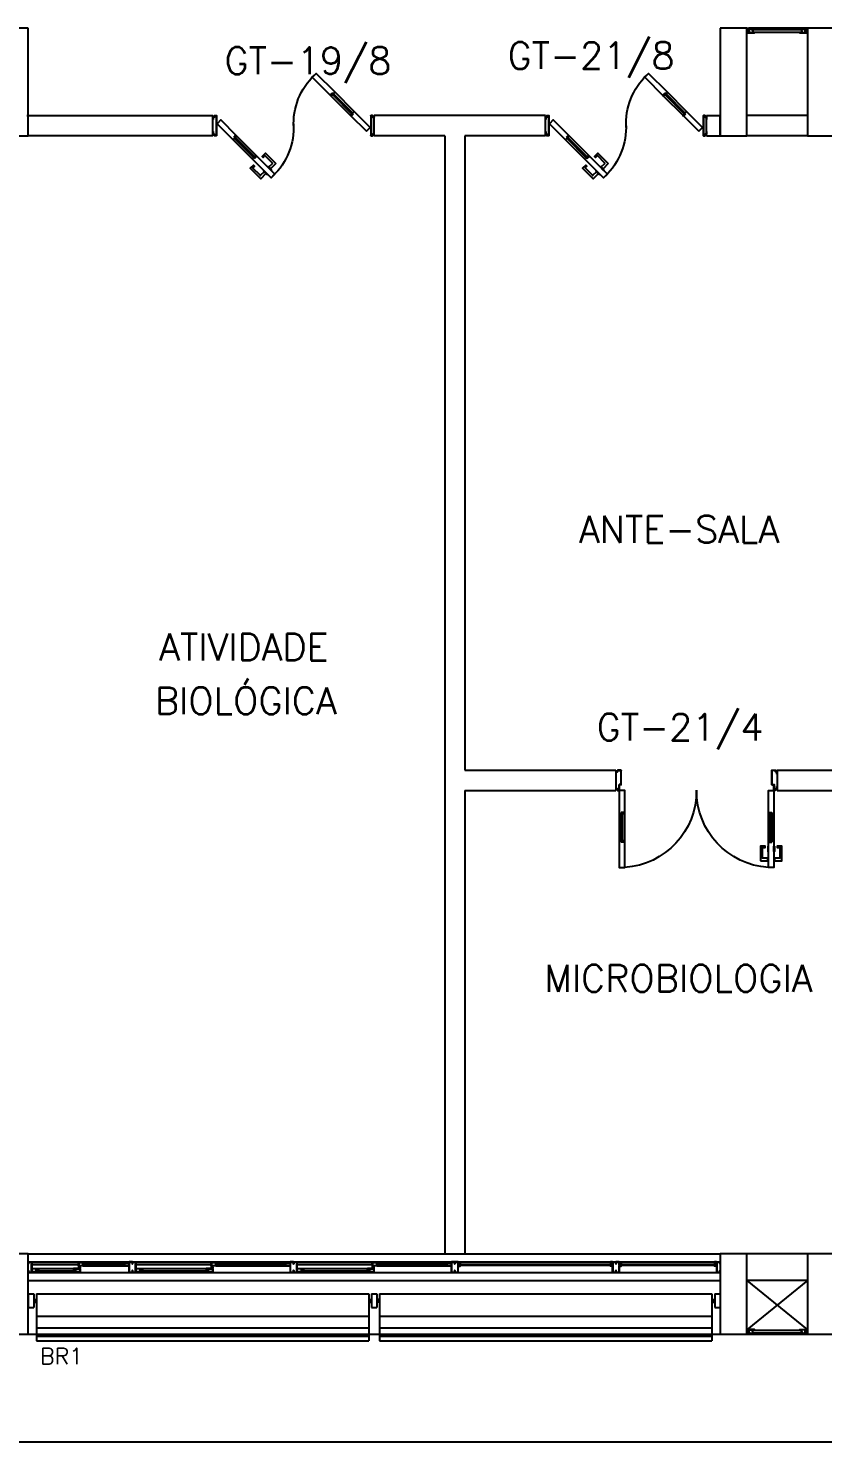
# Model space of a CAD drawing. Header units: millimetres. Extents: x 2686 to 2939, y 1294 to 1441.
# Drawn here: x 2822.32 to 2828.24, y 1393.52 to 1404.05 of the extents above; entities that cross this region are included whole.
import ezdxf

# ---------------------------------------------------------------- set-up
doc = ezdxf.new("R2010")
doc.units = ezdxf.units.MM
for name, color, linetype in [('AR-ALV', 2, 'Continuous'), ('AR-BRISES', 1, 'Continuous'), ('AR-CALÇADA', 1, 'Continuous'), ('AR-ESQ', 1, 'Continuous'), ('AR-ESTC', 3, 'Continuous'), ('AR-PEITORIL', 1, 'Continuous'), ('AR-PORTA', 1, 'Continuous'), ('BR-LINHAS', 1, 'Continuous'), ('BR-MONTANTE', 242, 'Continuous'), ('BR-PAINEL', 1, 'Continuous'), ('BR-SUPORTE', 1, 'Continuous'), ('BR-TEXTO', 2, 'Continuous'), ('DT-ESQ-BAGUETE-C', 1, 'Continuous'), ('DT-ESQ-BAGUETE-V', 1, 'Continuous'), ('DT-ESQ-CHAPA DOBRADA-V', 1, 'Continuous'), ('DT-ESQ-MARCO-V', 1, 'Continuous'), ('DT-ESQ-PERFIL CADEIRA-C', 2, 'Continuous'), ('DT-ESQ-PERFIL CADEIRA-V', 2, 'Continuous'), ('DT-ESQ-PERFIL U SIMPLES-C', 2, 'Continuous'), ('DT-ESQ-PERFIL U-C', 2, 'Continuous'), ('DT-ESQ-PERFIL U-V', 1, 'Continuous'), ('DT-ESQ-VENEZIANA-C', 1, 'Continuous'), ('DT-ESQ-VENEZIANA-V', 1, 'Continuous'), ('DT-ESQ-VIDRO-C', 2, 'Continuous'), ('DT-TXTMOD', 1, 'Continuous'), ('ENDEREÇO', 2, 'Continuous'), ('ibio', 2, 'Continuous'), ('maçaneta', 1, 'Continuous'), ('mov', 1, 'Continuous'), ('PM-PERFIL U-C', 2, 'Continuous'), ('PM-VIDRO', 2, 'Continuous'), ('pm1', 2, 'Continuous'), ('pm2', 2, 'Continuous'), ('TEXTO', 2, 'Continuous')]:
    doc.layers.add(name, color=color, linetype=linetype)
doc.styles.add('S10', font='simplex.shx', dxfattribs={"height": 0.1})
doc.styles.add('S12', font='simplex.shx', dxfattribs={"width": 1.1, "height": 0.12})
doc.styles.add('UNB-100', font='simplex.shx', dxfattribs={"height": 0.2})
doc.styles.add('UNB1-100', font='simplex.shx', dxfattribs={"height": 0.2})

# ---------------------------------------------------------------- blocks, each defined once
blk = doc.blocks.new('EF38-P')
at = {"layer": 'DT-ESQ-BAGUETE-C', "ltscale": 0.1}
for points in [[(0.422, -0.08), (0.409, -0.08), (0.409, -0.078), (0.422, -0.078, 0.414214), (0.422, -0.078), (0.422, -0.067, 0.414214), (0.422, -0.067), (0.409, -0.067), (0.409, -0.065), (0.422, -0.065, -0.414214), (0.424, -0.067), (0.424, -0.078, -0.414214)], [(0.702, -0.08), (0.715, -0.08), (0.715, -0.078), (0.702, -0.078, -0.414214), (0.702, -0.078), (0.702, -0.067, -0.414214), (0.702, -0.067), (0.715, -0.067), (0.715, -0.065), (0.702, -0.065, 0.414214), (0.7, -0.067), (0.7, -0.078, 0.414214)], [(1.41, -0.08), (1.396, -0.08), (1.396, -0.078), (1.409, -0.078, 0.414214), (1.41, -0.078), (1.41, -0.067, 0.414214), (1.409, -0.067), (1.396, -0.067), (1.396, -0.065), (1.41, -0.065, -0.414214), (1.411, -0.067), (1.411, -0.078, -0.414214)], [(1.901, -0.08), (1.915, -0.08), (1.915, -0.078), (1.902, -0.078, -0.414214), (1.901, -0.078), (1.901, -0.067, -0.414214), (1.902, -0.067), (1.915, -0.067), (1.915, -0.065), (1.901, -0.065, 0.414214), (1.9, -0.067), (1.9, -0.078, 0.414214)], [(2.61, -0.08), (2.596, -0.08), (2.596, -0.078), (2.609, -0.078, 0.414214), (2.61, -0.078), (2.61, -0.067, 0.414214), (2.609, -0.067), (2.596, -0.067), (2.596, -0.065), (2.61, -0.065, -0.414214), (2.611, -0.067), (2.611, -0.078, -0.414214)], [(3.101, -0.08), (3.115, -0.08), (3.115, -0.078), (3.102, -0.078, -0.414214), (3.101, -0.078), (3.101, -0.067, -0.414214), (3.102, -0.067), (3.115, -0.067), (3.115, -0.065), (3.101, -0.065, 0.414214), (3.1, -0.067), (3.1, -0.078, 0.414214)], [(3.214, -0.075), (3.2, -0.075), (3.2, -0.073), (3.214, -0.073), (3.214, -0.062), (3.2, -0.062), (3.2, -0.06), (3.214, -0.06, -0.414214), (3.215, -0.062), (3.215, -0.073, -0.414214)], [(4.336, -0.075), (4.349, -0.075), (4.349, -0.073), (4.336, -0.073), (4.336, -0.062), (4.349, -0.062), (4.349, -0.06), (4.336, -0.06, 0.414214), (4.334, -0.062), (4.334, -0.073, 0.414214)], [(4.414, -0.075), (4.4, -0.075), (4.4, -0.073), (4.414, -0.073), (4.414, -0.062), (4.4, -0.062), (4.4, -0.06), (4.414, -0.06, -0.414214), (4.415, -0.062), (4.415, -0.073, -0.414214)], [(5.111, -0.075), (5.124, -0.075), (5.124, -0.073), (5.111, -0.073), (5.111, -0.062), (5.124, -0.062), (5.124, -0.06), (5.111, -0.06, 0.414214), (5.109, -0.062), (5.109, -0.073, 0.414214)], [(0.073, -0.125), (0.06, -0.125), (0.06, -0.124), (0.073, -0.124, 0.414214), (0.073, -0.123), (0.073, -0.112, 0.414214), (0.073, -0.112), (0.06, -0.112), (0.06, -0.11), (0.073, -0.11, -0.414214), (0.075, -0.112), (0.075, -0.124, -0.414214)], [(0.339, -0.125), (0.352, -0.125), (0.352, -0.124), (0.339, -0.124, -0.414214), (0.339, -0.123), (0.339, -0.112, -0.414214), (0.339, -0.112), (0.352, -0.112), (0.352, -0.11), (0.339, -0.11, 0.414214), (0.337, -0.112), (0.337, -0.124, 0.414214)], [(0.848, -0.125), (0.835, -0.125), (0.835, -0.124), (0.848, -0.124, 0.414214), (0.848, -0.123), (0.848, -0.112, 0.414214), (0.848, -0.112), (0.835, -0.112), (0.835, -0.11), (0.848, -0.11, -0.414214), (0.85, -0.112), (0.85, -0.124, -0.414214)], [(1.326, -0.125), (1.34, -0.125), (1.34, -0.124), (1.327, -0.124, -0.414214), (1.326, -0.123), (1.326, -0.112, -0.414214), (1.327, -0.112), (1.34, -0.112), (1.34, -0.11), (1.326, -0.11, 0.414214), (1.325, -0.112), (1.325, -0.124, 0.414214)], [(2.048, -0.125), (2.035, -0.125), (2.035, -0.124), (2.048, -0.124, 0.414214), (2.048, -0.123), (2.048, -0.112, 0.414214), (2.048, -0.112), (2.035, -0.112), (2.035, -0.11), (2.048, -0.11, -0.414214), (2.05, -0.112), (2.05, -0.124, -0.414214)], [(2.526, -0.125), (2.54, -0.125), (2.54, -0.124), (2.527, -0.124, -0.414214), (2.526, -0.123), (2.526, -0.112, -0.414214), (2.527, -0.112), (2.54, -0.112), (2.54, -0.11), (2.526, -0.11, 0.414214), (2.525, -0.112), (2.525, -0.124, 0.414214)]]:
    blk.add_lwpolyline(points, format="xyb", close=True, dxfattribs=at)
at = {"layer": 'DT-ESQ-BAGUETE-V', "ltscale": 0.1}
for p, q in [((0.422, -0.065), (0.702, -0.065)), ((1.41, -0.065), (1.901, -0.065)), ((2.61, -0.065), (3.101, -0.065)), ((0.073, -0.11), (0.339, -0.11)), ((0.848, -0.11), (1.326, -0.11)), ((2.048, -0.11), (2.526, -0.11))]:
    blk.add_line(p, q, dxfattribs=at)
at = {"layer": 'DT-ESQ-CHAPA DOBRADA-V', "ltscale": 0.1}
for p, q in [((0.025, -0.077), (0.374, -0.077)), ((0.025, -0.08), (0.374, -0.08)), ((0.8, -0.077), (1.361, -0.077)), ((0.8, -0.08), (1.361, -0.08)), ((2, -0.077), (2.561, -0.077)), ((2, -0.08), (2.561, -0.08))]:
    blk.add_line(p, q, dxfattribs=at)
at = {"layer": 'DT-ESQ-MARCO-V', "ltscale": 0.1}
for p, q in [((3.198, -0.06), (4.351, -0.06)), ((4.398, -0.06), (5.126, -0.06)), ((3.198, -0.14), (4.351, -0.14)), ((4.398, -0.14), (5.126, -0.14))]:
    blk.add_line(p, q, dxfattribs=at)
at = {"layer": 'DT-ESQ-PERFIL CADEIRA-C', "ltscale": 0.1}
for p, q in [((0.376, -0.088), (0.422, -0.088)), ((0.75, -0.088), (0.702, -0.088)), ((1.363, -0.088), (1.41, -0.088)), ((1.95, -0.088), (1.901, -0.088)), ((2.563, -0.088), (2.61, -0.088)), ((3.15, -0.088), (3.101, -0.088)), ((0.025, -0.134), (0.073, -0.134)), ((0.385, -0.134), (0.339, -0.134)), ((0.8, -0.134), (0.848, -0.134)), ((1.373, -0.134), (1.326, -0.134)), ((2, -0.134), (2.048, -0.134)), ((2.573, -0.134), (2.526, -0.134))]:
    blk.add_line(p, q, dxfattribs=at)
for points in [[(0.422, -0.087, -1), (0.422, -0.09), (0.376, -0.09, -0.414214), (0.374, -0.088), (0.374, -0.067, -0.414214), (0.376, -0.065), (0.407, -0.065, -0.414214), (0.409, -0.067), (0.409, -0.087)], [(0.409, -0.088, -0.198913), (0.408, -0.088, -0.198913), (0.407, -0.087), (0.407, -0.067, 0.414214), (0.407, -0.067), (0.376, -0.067, 0.414214), (0.375, -0.067), (0.375, -0.088, 0.414214), (0.376, -0.088)], [(0.702, -0.09), (0.75, -0.09), (0.75, -0.088), (0.715, -0.088, 0.198912), (0.716, -0.088, 0.198913), (0.716, -0.087), (0.716, -0.067, -0.414214), (0.717, -0.067), (0.75, -0.067), (0.75, -0.065), (0.716, -0.065, 0.414214), (0.715, -0.067), (0.715, -0.078), (0.715, -0.08), (0.715, -0.087), (0.702, -0.087, 1)], [(1.41, -0.087, -1), (1.41, -0.09), (1.363, -0.09, -0.414214), (1.361, -0.088), (1.361, -0.067, -0.414214), (1.363, -0.065), (1.395, -0.065, -0.414214), (1.396, -0.067), (1.396, -0.087)], [(1.396, -0.088, -0.198913), (1.395, -0.088, -0.198913), (1.395, -0.087), (1.395, -0.067, 0.414214), (1.394, -0.067), (1.363, -0.067, 0.414214), (1.363, -0.067), (1.363, -0.088, 0.414214), (1.363, -0.088)], [(1.901, -0.09), (1.95, -0.09), (1.95, -0.088), (1.915, -0.088, 0.198912), (1.916, -0.088, 0.198913), (1.916, -0.087), (1.916, -0.067, -0.414214), (1.917, -0.067), (1.95, -0.067), (1.95, -0.065), (1.916, -0.065, 0.414214), (1.915, -0.067), (1.915, -0.078), (1.915, -0.08), (1.915, -0.087), (1.901, -0.087, 1)], [(2.61, -0.087, -1), (2.61, -0.09), (2.563, -0.09, -0.414214), (2.561, -0.088), (2.561, -0.067, -0.414214), (2.563, -0.065), (2.595, -0.065, -0.414214), (2.596, -0.067), (2.596, -0.087)], [(2.596, -0.088, -0.198913), (2.595, -0.088, -0.198913), (2.595, -0.087), (2.595, -0.067, 0.414214), (2.594, -0.067), (2.563, -0.067, 0.414214), (2.563, -0.067), (2.563, -0.088, 0.414214), (2.563, -0.088)], [(3.101, -0.09), (3.15, -0.09), (3.15, -0.088), (3.115, -0.088, 0.198912), (3.116, -0.088, 0.198913), (3.116, -0.087), (3.116, -0.067, -0.414214), (3.117, -0.067), (3.15, -0.067), (3.15, -0.065), (3.116, -0.065, 0.414214), (3.115, -0.067), (3.115, -0.078), (3.115, -0.08), (3.115, -0.087), (3.101, -0.087, 1)], [(0.073, -0.135), (0.025, -0.135), (0.025, -0.134), (0.06, -0.134, -0.198912), (0.059, -0.133, -0.198913), (0.058, -0.132), (0.058, -0.112, 0.414214), (0.058, -0.112), (0.025, -0.112), (0.025, -0.11), (0.058, -0.11, -0.414214), (0.06, -0.112), (0.06, -0.124), (0.06, -0.125), (0.06, -0.132), (0.073, -0.132, -1)], [(0.339, -0.132, 1), (0.339, -0.135), (0.385, -0.135, 0.414214), (0.387, -0.133), (0.387, -0.112, 0.414214), (0.385, -0.11), (0.354, -0.11, 0.414214), (0.352, -0.112), (0.352, -0.132)], [(0.352, -0.134, 0.198913), (0.354, -0.133, 0.198913), (0.354, -0.132), (0.354, -0.112, -0.414214), (0.354, -0.112), (0.385, -0.112, -0.414214), (0.386, -0.112), (0.386, -0.133, -0.414214), (0.385, -0.134)], [(0.848, -0.135), (0.8, -0.135), (0.8, -0.134), (0.835, -0.134, -0.198912), (0.834, -0.133, -0.198913), (0.833, -0.132), (0.833, -0.112, 0.414214), (0.833, -0.112), (0.8, -0.112), (0.8, -0.11), (0.833, -0.11, -0.414214), (0.835, -0.112), (0.835, -0.124), (0.835, -0.125), (0.835, -0.132), (0.848, -0.132, -1)], [(1.326, -0.132, 1), (1.326, -0.135), (1.373, -0.135, 0.414214), (1.375, -0.133), (1.375, -0.112, 0.414214), (1.373, -0.11), (1.341, -0.11, 0.414214), (1.34, -0.112), (1.34, -0.132)], [(1.34, -0.134, 0.198913), (1.341, -0.133, 0.198913), (1.341, -0.132), (1.341, -0.112, -0.414214), (1.342, -0.112), (1.373, -0.112, -0.414214), (1.373, -0.112), (1.373, -0.133, -0.414214), (1.373, -0.134)], [(2.048, -0.135), (2, -0.135), (2, -0.134), (2.035, -0.134, -0.198912), (2.034, -0.133, -0.198913), (2.033, -0.132), (2.033, -0.112, 0.414214), (2.033, -0.112), (2, -0.112), (2, -0.11), (2.033, -0.11, -0.414214), (2.035, -0.112), (2.035, -0.124), (2.035, -0.125), (2.035, -0.132), (2.048, -0.132, -1)], [(2.526, -0.132, 1), (2.526, -0.135), (2.573, -0.135, 0.414214), (2.575, -0.133), (2.575, -0.112, 0.414214), (2.573, -0.11), (2.541, -0.11, 0.414214), (2.54, -0.112), (2.54, -0.132)], [(2.54, -0.134, 0.198913), (2.541, -0.133, 0.198913), (2.541, -0.132), (2.541, -0.112, -0.414214), (2.542, -0.112), (2.573, -0.112, -0.414214), (2.573, -0.112), (2.573, -0.133, -0.414214), (2.573, -0.134)]]:
    blk.add_lwpolyline(points, format="xyb", close=True, dxfattribs=at)
at = {"layer": 'DT-ESQ-PERFIL CADEIRA-V', "ltscale": 0.1}
for p, q in [((0.407, -0.09), (0.702, -0.09)), ((1.395, -0.09), (1.901, -0.09)), ((2.595, -0.09), (3.101, -0.09)), ((0.073, -0.135), (0.339, -0.135)), ((0.848, -0.135), (1.326, -0.135)), ((2.048, -0.135), (2.526, -0.135))]:
    blk.add_line(p, q, dxfattribs=at)
at = {"layer": 'DT-ESQ-PERFIL U SIMPLES-C', "ltscale": 0.1}
for points in [[(0.376, -0.102), (0.384, -0.102), (0.384, -0.1), (0.376, -0.1, -0.414214), (0.375, -0.1), (0.375, -0.092, -0.414214), (0.376, -0.091), (0.384, -0.091), (0.384, -0.09), (0.376, -0.09, 0.414214), (0.374, -0.092), (0.374, -0.1, 0.414214)], [(0.385, -0.098), (0.377, -0.098), (0.377, -0.1), (0.385, -0.1, -0.414214), (0.386, -0.1), (0.386, -0.108, -0.414214), (0.385, -0.108), (0.377, -0.108), (0.377, -0.11), (0.385, -0.11, 0.414214), (0.387, -0.108), (0.387, -0.1, 0.414214)], [(1.363, -0.102), (1.371, -0.102), (1.371, -0.1), (1.363, -0.1, -0.414214), (1.363, -0.1), (1.363, -0.092, -0.414214), (1.363, -0.091), (1.371, -0.091), (1.371, -0.09), (1.363, -0.09, 0.414214), (1.361, -0.092), (1.361, -0.1, 0.414214)], [(1.373, -0.098), (1.365, -0.098), (1.365, -0.1), (1.373, -0.1, -0.414214), (1.373, -0.1), (1.373, -0.108, -0.414214), (1.373, -0.108), (1.365, -0.108), (1.365, -0.11), (1.373, -0.11, 0.414214), (1.375, -0.108), (1.375, -0.1, 0.414214)], [(2.563, -0.102), (2.571, -0.102), (2.571, -0.1), (2.563, -0.1, -0.414214), (2.563, -0.1), (2.563, -0.092, -0.414214), (2.563, -0.091), (2.571, -0.091), (2.571, -0.09), (2.563, -0.09, 0.414214), (2.561, -0.092), (2.561, -0.1, 0.414214)], [(2.573, -0.098), (2.565, -0.098), (2.565, -0.1), (2.573, -0.1, -0.414214), (2.573, -0.1), (2.573, -0.108, -0.414214), (2.573, -0.108), (2.565, -0.108), (2.565, -0.11), (2.573, -0.11, 0.414214), (2.575, -0.108), (2.575, -0.1, 0.414214)]]:
    blk.add_lwpolyline(points, format="xyb", close=True, dxfattribs=at)
at = {"layer": 'DT-ESQ-PERFIL U-C', "ltscale": 0.1}
for points in [[(0, -0.062, -0.414214), (0.001, -0.06), (0.023, -0.06, -0.414214), (0.025, -0.062), (0.025, -0.139, -0.414214), (0.023, -0.14), (0.001, -0.14, -0.414214), (0, -0.139), (0, -0.125), (0.001, -0.125), (0.001, -0.138, 0.414214), (0.002, -0.139), (0.023, -0.139, 0.414214), (0.023, -0.138), (0.023, -0.062, 0.414214), (0.023, -0.062), (0.002, -0.062, 0.414214), (0.001, -0.062), (0.001, -0.075), (0, -0.075)], [(0.775, -0.062, 0.414214), (0.773, -0.06), (0.751, -0.06, 0.414214), (0.75, -0.062), (0.75, -0.139, 0.414214), (0.751, -0.14), (0.773, -0.14, 0.414214), (0.775, -0.139), (0.775, -0.125), (0.773, -0.125), (0.773, -0.138, -0.414214), (0.773, -0.139), (0.752, -0.139, -0.414214), (0.751, -0.138), (0.751, -0.062, -0.414214), (0.752, -0.062), (0.773, -0.062, -0.414214), (0.773, -0.062), (0.773, -0.075), (0.775, -0.075)], [(0.775, -0.062, -0.414214), (0.776, -0.06), (0.798, -0.06, -0.414214), (0.8, -0.062), (0.8, -0.139, -0.414214), (0.798, -0.14), (0.776, -0.14, -0.414214), (0.775, -0.139), (0.775, -0.125), (0.776, -0.125), (0.776, -0.138, 0.414214), (0.777, -0.139), (0.798, -0.139, 0.414214), (0.798, -0.138), (0.798, -0.062, 0.414214), (0.798, -0.062), (0.777, -0.062, 0.414214), (0.776, -0.062), (0.776, -0.075), (0.775, -0.075)], [(1.975, -0.062, 0.414214), (1.973, -0.06), (1.951, -0.06, 0.414214), (1.95, -0.062), (1.95, -0.139, 0.414214), (1.951, -0.14), (1.973, -0.14, 0.414214), (1.975, -0.139), (1.975, -0.125), (1.973, -0.125), (1.973, -0.138, -0.414214), (1.973, -0.139), (1.952, -0.139, -0.414214), (1.951, -0.138), (1.951, -0.062, -0.414214), (1.952, -0.062), (1.973, -0.062, -0.414214), (1.973, -0.062), (1.973, -0.075), (1.975, -0.075)], [(1.975, -0.062, -0.414214), (1.976, -0.06), (1.998, -0.06, -0.414214), (2, -0.062), (2, -0.139, -0.414214), (1.998, -0.14), (1.976, -0.14, -0.414214), (1.975, -0.139), (1.975, -0.125), (1.976, -0.125), (1.976, -0.138, 0.414214), (1.977, -0.139), (1.998, -0.139, 0.414214), (1.998, -0.138), (1.998, -0.062, 0.414214), (1.998, -0.062), (1.977, -0.062, 0.414214), (1.976, -0.062), (1.976, -0.075), (1.975, -0.075)], [(3.175, -0.062, 0.414214), (3.173, -0.06), (3.151, -0.06, 0.414214), (3.15, -0.062), (3.15, -0.139, 0.414214), (3.151, -0.14), (3.173, -0.14, 0.414214), (3.175, -0.139), (3.175, -0.125), (3.173, -0.125), (3.173, -0.138, -0.414214), (3.173, -0.139), (3.152, -0.139, -0.414214), (3.151, -0.138), (3.151, -0.062, -0.414214), (3.152, -0.062), (3.173, -0.062, -0.414214), (3.173, -0.062), (3.173, -0.075), (3.175, -0.075)]]:
    blk.add_lwpolyline(points, format="xyb", close=True, dxfattribs=at)
for points in [[(3.2, -0.091), (3.2, -0.091, 0.414214), (3.198, -0.092), (3.198, -0.139), (3.176, -0.139), (3.176, -0.125), (3.175, -0.125), (3.175, -0.139, 0.414214), (3.176, -0.14), (3.198, -0.14, 0.414214), (3.2, -0.139), (3.2, -0.092), (3.213, -0.092, 1), (3.213, -0.089), (3.2, -0.089), (3.2, -0.062, 0.414214), (3.198, -0.06), (3.176, -0.06, 0.414214), (3.175, -0.062), (3.175, -0.075), (3.176, -0.075), (3.176, -0.062), (3.198, -0.062), (3.198, -0.089, 0.414214), (3.2, -0.091), (3.213, -0.091)], [(4.35, -0.091), (4.35, -0.091, -0.414214), (4.351, -0.092), (4.351, -0.139), (4.373, -0.139), (4.373, -0.125), (4.375, -0.125), (4.375, -0.139, -0.414214), (4.373, -0.14), (4.351, -0.14, -0.414214), (4.35, -0.139), (4.35, -0.092), (4.336, -0.092, -1), (4.336, -0.089), (4.35, -0.089), (4.35, -0.062, -0.414214), (4.351, -0.06), (4.373, -0.06, -0.414214), (4.375, -0.062), (4.375, -0.075), (4.373, -0.075), (4.373, -0.062), (4.351, -0.062), (4.351, -0.089, -0.414214), (4.35, -0.091), (4.336, -0.091)], [(4.4, -0.091), (4.4, -0.091, 0.414214), (4.398, -0.092), (4.398, -0.139), (4.376, -0.139), (4.376, -0.125), (4.375, -0.125), (4.375, -0.139, 0.414214), (4.376, -0.14), (4.398, -0.14, 0.414214), (4.4, -0.139), (4.4, -0.092), (4.413, -0.092, 1), (4.413, -0.089), (4.4, -0.089), (4.4, -0.062, 0.414214), (4.398, -0.06), (4.376, -0.06, 0.414214), (4.375, -0.062), (4.375, -0.075), (4.376, -0.075), (4.376, -0.062), (4.398, -0.062), (4.398, -0.089, 0.414214), (4.4, -0.091), (4.413, -0.091)], [(5.125, -0.091), (5.125, -0.091, -0.414214), (5.126, -0.092), (5.126, -0.139), (5.148, -0.139), (5.148, -0.125), (5.15, -0.125), (5.15, -0.139, -0.414214), (5.148, -0.14), (5.126, -0.14, -0.414214), (5.125, -0.139), (5.125, -0.092), (5.111, -0.092, -1), (5.111, -0.089), (5.125, -0.089), (5.125, -0.062, -0.414214), (5.126, -0.06), (5.148, -0.06, -0.414214), (5.15, -0.062), (5.15, -0.075), (5.148, -0.075), (5.148, -0.062), (5.126, -0.062), (5.126, -0.089, -0.414214), (5.125, -0.091), (5.111, -0.091)]]:
    blk.add_lwpolyline(points, format="xyb", dxfattribs=at)
at = {"layer": 'DT-ESQ-PERFIL U-V', "ltscale": 0.1}
for p, q in [((0.023, -0.06), (0.751, -0.06)), ((0.798, -0.06), (1.951, -0.06)), ((1.998, -0.06), (3.151, -0.06)), ((0.023, -0.14), (0.751, -0.14)), ((0.798, -0.14), (1.951, -0.14)), ((1.998, -0.14), (3.151, -0.14))]:
    blk.add_line(p, q, dxfattribs=at)
at = {"layer": 'DT-ESQ-VIDRO-C', "ltscale": 0.1}
for points in [[(0.712, -0.085), (0.712, -0.082), (0.411, -0.082), (0.411, -0.085)], [(1.912, -0.085), (1.912, -0.082), (1.399, -0.082), (1.399, -0.085)], [(3.112, -0.085), (3.112, -0.082), (2.599, -0.082), (2.599, -0.085)], [(3.202, -0.087), (3.202, -0.077), (4.348, -0.077), (4.348, -0.087)], [(4.402, -0.087), (4.402, -0.077), (5.123, -0.077), (5.123, -0.087)], [(0.063, -0.13), (0.063, -0.127), (0.349, -0.127), (0.349, -0.13)], [(0.838, -0.13), (0.838, -0.127), (1.337, -0.127), (1.337, -0.13)], [(2.038, -0.13), (2.038, -0.127), (2.537, -0.127), (2.537, -0.13)]]:
    blk.add_lwpolyline(points, close=True, dxfattribs=at)
at = {"layer": 'DT-TXTMOD', "ltscale": 0.1, "style": 'S10', "flags": 3}
for tag, p in [('M01', (0.025, -0.28)), ('M02', (0.325, -0.28)), ('M03', (0.627, -0.28)), ('M04', (0.929, -0.28)), ('M05', (1.231, -0.28)), ('M06', (1.532, -0.28)), ('M07', (1.834, -0.28)), ('M08', (2.136, -0.28)), ('M09', (2.438, -0.28)), ('M10', (2.739, -0.28)), ('M11', (3.041, -0.28)), ('M12', (3.343, -0.28)), ('M13', (3.645, -0.28)), ('M14', (3.946, -0.28)), ('M15', (4.248, -0.28)), ('M16', (4.55, -0.28)), ('M17', (4.852, -0.28))]:
    blk.add_attdef(tag, p, '', height=0.1, dxfattribs=at)
blk = doc.blocks.new('EF01-P')
at = {"layer": 'DT-ESQ-BAGUETE-C', "ltscale": 0.1}
for points in [[(0.002, 0.035), (0.015, 0.035), (0.015, 0.033), (0.002, 0.033), (0.002, 0.005), (0.015, 0.005), (0.015, 0.004), (0.002, 0.004, -0.414214), (0, 0.005), (0, 0.033, -0.414214)], [(0.448, 0.035), (0.435, 0.035), (0.435, 0.033), (0.448, 0.033), (0.448, 0.005), (0.435, 0.005), (0.435, 0.004), (0.448, 0.004, 0.414214), (0.45, 0.005), (0.45, 0.033, 0.414214)]]:
    blk.add_lwpolyline(points, format="xyb", close=True, dxfattribs=at)
at = {"layer": 'DT-ESQ-PERFIL CADEIRA-C', "ltscale": 0.1}
for points in [[(0.01, 0.002), (0.01, 0.003), (0.002, 0.003, 1), (0.002, 0), (0.015, 0, 0.414214), (0.016, 0.002), (0.016, 0.033), (0.043, 0.033)], [(0.043, 0.006), (0.018, 0.006), (0.018, 0.016), (0.016, 0.016), (0.016, 0.006, 0.414214), (0.018, 0.005), (0.043, 0.005), (0.056, 0.005, 1), (0.056, 0.008), (0.043, 0.008), (0.043, 0.02), (0.043, 0.032), (0.056, 0.032, 1), (0.056, 0.035), (0.043, 0.035), (0.016, 0.035, 0.414214), (0.015, 0.033), (0.015, 0.002), (0.002, 0.002)], [(0.041, 0.02), (0.041, 0.032, -0.414214), (0.043, 0.033), (0.056, 0.033)], [(0.041, 0.02), (0.041, 0.008, 0.414214), (0.043, 0.006), (0.056, 0.006)], [(0.407, 0.006), (0.432, 0.006), (0.432, 0.016), (0.433, 0.016), (0.433, 0.006, -0.414214), (0.432, 0.005), (0.407, 0.005), (0.394, 0.005, -1), (0.394, 0.008), (0.407, 0.008), (0.407, 0.02), (0.407, 0.032), (0.394, 0.032, -1), (0.394, 0.035), (0.407, 0.035), (0.433, 0.035, -0.414214), (0.435, 0.033), (0.435, 0.002), (0.448, 0.002)], [(0.408, 0.02), (0.408, 0.032, 0.414214), (0.407, 0.033), (0.394, 0.033)], [(0.408, 0.02), (0.408, 0.008, -0.414214), (0.407, 0.006), (0.394, 0.006)], [(0.44, 0.002), (0.44, 0.003), (0.448, 0.003, -1), (0.448, 0), (0.435, 0, -0.414214), (0.433, 0.002), (0.433, 0.033), (0.407, 0.033)]]:
    blk.add_lwpolyline(points, format="xyb", dxfattribs=at)
at = {"layer": 'DT-ESQ-PERFIL CADEIRA-V', "ltscale": 0.1}
blk.add_line((0.015, 0), (0.435, 0), dxfattribs=at)
at = {"layer": 'DT-ESQ-VENEZIANA-C', "ltscale": 0.1}
for p, q in [((0.043, 0.011), (0.407, 0.011)), ((0.043, 0.009), (0.407, 0.009))]:
    blk.add_line(p, q, dxfattribs=at)
at = {"layer": 'DT-ESQ-VENEZIANA-V', "ltscale": 0.1}
blk.add_line((0.043, 0.031), (0.407, 0.031), dxfattribs=at)
blk = doc.blocks.new('BR-MODULO1')
at = {"layer": 'BR-LINHAS'}
for p, q in [((0.06, -0.265), (2.535, -0.265)), ((2.615, -0.265), (5.09, -0.265)), ((0.06, -0.352), (2.535, -0.352)), ((0.06, -0.415), (2.535, -0.415)), ((2.615, -0.352), (5.09, -0.352)), ((2.615, -0.415), (5.09, -0.415))]:
    blk.add_line(p, q, dxfattribs=at)
at = {"layer": 'BR-MONTANTE'}
for p, q in [((0, -0.1), (0, -0.2)), ((0, -0.1), (0.04, -0.1)), ((0.04, -0.1), (0.04, -0.2)), ((2.555, -0.1), (2.595, -0.1)), ((2.555, -0.1), (2.555, -0.2)), ((2.595, -0.1), (2.595, -0.2)), ((5.11, -0.1), (5.11, -0.2)), ((5.11, -0.1), (5.15, -0.1)), ((5.15, -0.1), (5.15, -0.2)), ((0, -0.2), (0.04, -0.2)), ((2.555, -0.2), (2.595, -0.2)), ((5.11, -0.2), (5.15, -0.2))]:
    blk.add_line(p, q, dxfattribs=at)
at = {"layer": 'BR-PAINEL'}
for p, q in [((0.06, -0.1), (2.535, -0.1)), ((0.06, -0.1), (0.06, -0.45)), ((2.535, -0.1), (2.535, -0.45)), ((2.615, -0.1), (2.615, -0.45)), ((2.615, -0.1), (5.09, -0.1)), ((5.09, -0.1), (5.09, -0.45)), ((0.06, -0.45), (2.535, -0.45)), ((2.615, -0.45), (5.09, -0.45))]:
    blk.add_line(p, q, dxfattribs=at)
at = {"layer": 'BR-SUPORTE'}
for p, q in [((0.04, -0.14), (0.06, -0.14)), ((0.04, -0.16), (0.06, -0.16)), ((0.05, -0.14), (0.05, -0.16)), ((2.535, -0.14), (2.555, -0.14)), ((2.535, -0.16), (2.555, -0.16)), ((2.545, -0.14), (2.545, -0.16)), ((2.615, -0.14), (2.595, -0.14)), ((2.615, -0.16), (2.595, -0.16)), ((2.605, -0.14), (2.605, -0.16)), ((5.09, -0.14), (5.11, -0.14)), ((5.09, -0.16), (5.11, -0.16)), ((5.1, -0.14), (5.1, -0.16))]:
    blk.add_line(p, q, dxfattribs=at)
blk = doc.blocks.new('PM7B')
at = {"layer": 'maçaneta'}
for points in [[(0.732, -0.208), (0.771, -0.247), (0.785, -0.233), (0.758, -0.206, -0.414214), (0.758, -0.204), (0.813, -0.148), (0.827, -0.162), (0.834, -0.155), (0.81, -0.13)], [(0.806, -0.282), (0.845, -0.321), (0.923, -0.243), (0.898, -0.219), (0.891, -0.226), (0.905, -0.24), (0.849, -0.295, -0.414214), (0.847, -0.295), (0.82, -0.268)], [(0.845, -0.321), (0.806, -0.282), (0.82, -0.268), (0.847, -0.295, 0.414214), (0.849, -0.295), (0.905, -0.24), (0.891, -0.226), (0.898, -0.219), (0.923, -0.243)]]:
    blk.add_lwpolyline(points, format="xyb", close=True, dxfattribs=at)
for points in [[(0.792, -0.226), (0.764, -0.254), (0.767, -0.258), (0.795, -0.229)], [(0.792, -0.226), (0.764, -0.254), (0.767, -0.258), (0.795, -0.229)], [(0.827, -0.261), (0.799, -0.289), (0.795, -0.286), (0.824, -0.258)], [(0.827, -0.261), (0.799, -0.289), (0.795, -0.286), (0.824, -0.258)]]:
    blk.add_lwpolyline(points, close=True, dxfattribs=at)
at = {"layer": 'mov'}
for centre, start, end in [((0.099, 0.089), 356.8029, 46.3992), ((1.101, 0.061), 176.8029, 226.3992)]:
    blk.add_arc(centre, 0.501, start, end, dxfattribs=at)
at = {"layer": 'PM-PERFIL U-C'}
for p, q in [((0, 0.12), (0, 0.139)), ((0.002, 0.12), (0, 0.12)), ((0.001, 0.14), (0.01, 0.14)), ((0.01, 0.138), (0.002, 0.138)), ((0.002, 0.138), (0.002, 0.12)), ((0.01, 0.14), (0.01, 0.149)), ((0.012, 0.15), (0.023, 0.15)), ((0.023, 0.148), (0.012, 0.148)), ((0.012, 0.148), (0.012, 0.14)), ((0.023, 0.148), (0.023, 0.002)), ((0.025, 0.149), (0.025, 0.001)), ((1.175, 0.149), (1.175, 0.001)), ((1.188, 0.15), (1.176, 0.15)), ((1.177, 0.148), (1.188, 0.148)), ((1.177, 0.148), (1.177, 0.002)), ((1.188, 0.148), (1.188, 0.14)), ((1.189, 0.138), (1.198, 0.138)), ((1.19, 0.14), (1.19, 0.149)), ((1.198, 0.14), (1.19, 0.14)), ((1.198, 0.138), (1.198, 0.12)), ((1.198, 0.12), (1.2, 0.12)), ((1.2, 0.12), (1.2, 0.139)), ((0, 0.012), (0, 0.03)), ((0, 0.03), (0.002, 0.03)), ((0.01, 0.01), (0.001, 0.01)), ((0.002, 0.03), (0.002, 0.012)), ((0.002, 0.012), (0.01, 0.012)), ((0.01, 0.001), (0.01, 0.01)), ((0.012, 0.01), (0.012, 0.002)), ((0.012, 0.002), (0.023, 0.002)), ((0.023, 0), (0.012, 0)), ((1.188, 0.002), (1.177, 0.002)), ((1.176, 0), (1.188, 0)), ((1.188, 0.01), (1.188, 0.002)), ((1.198, 0.012), (1.189, 0.012)), ((1.19, 0.01), (1.198, 0.01)), ((1.19, 0.001), (1.19, 0.01)), ((1.198, 0.03), (1.198, 0.012)), ((1.2, 0.03), (1.198, 0.03)), ((1.2, 0.012), (1.2, 0.03))]:
    blk.add_line(p, q, dxfattribs=at)
for centre, start, end in [((0.001, 0.139), 90, 180), ((0.012, 0.149), 90, 180), ((0.01, 0.14), 270, 0), ((0.023, 0.149), 0, 90), ((1.176, 0.149), 90, 180), ((1.188, 0.149), 0, 90), ((1.189, 0.14), 180, 270), ((1.198, 0.139), 0, 90), ((0.001, 0.012), 180, 270), ((0.01, 0.01), 0, 90), ((0.012, 0.001), 180, 270), ((0.023, 0.001), 269.9386, 0), ((1.176, 0.001), 180, 270.0614), ((1.189, 0.01), 90, 180), ((1.188, 0.001), 270, 0), ((1.198, 0.012), 270, 0)]:
    blk.add_arc(centre, 0.0015, start, end, dxfattribs=at)
at = {"layer": 'PM-VIDRO'}
for p, q in [((0.161, 0.171), (0.302, 0.312)), ((0.309, 0.305), (0.168, 0.164)), ((0.891, -0.155), (1.032, -0.014)), ((1.039, -0.021), (0.898, -0.162))]:
    blk.add_line(p, q, dxfattribs=at)
at = {"layer": 'pm1'}
for p, q in [((0.302, 0.312), (0.291, 0.323)), ((0.302, 0.312), (0.309, 0.319)), ((0.327, 0.302), (0.309, 0.319)), ((0.316, 0.312), (0.309, 0.305)), ((0.32, 0.294), (0.309, 0.305)), ((0.327, 0.302), (0.32, 0.294)), ((0.03, 0.061), (0.15, 0.181)), ((0.178, 0.153), (0.058, 0.033)), ((0.15, 0.181), (0.161, 0.171)), ((0.154, 0.164), (0.161, 0.171)), ((0.171, 0.146), (0.154, 0.164)), ((0.168, 0.164), (0.161, 0.157)), ((0.168, 0.164), (0.178, 0.153)), ((0.178, 0.153), (0.171, 0.146)), ((0.058, 0.033), (0.03, 0.061)), ((1.022, -0.003), (1.029, 0.004)), ((1.029, 0.004), (1.046, -0.014)), ((1.032, -0.014), (1.039, -0.007)), ((1.046, -0.014), (1.039, -0.021)), ((0.873, -0.152), (0.88, -0.144)), ((0.873, -0.152), (0.891, -0.169)), ((0.88, -0.144), (0.891, -0.155)), ((0.884, -0.162), (0.891, -0.155)), ((0.898, -0.162), (0.891, -0.169)), ((0.898, -0.162), (0.909, -0.173))]:
    blk.add_line(p, q, dxfattribs=at)
for points in [[(0.291, 0.323), (0.433, 0.464), (0.461, 0.436), (0.32, 0.294)], [(1.032, -0.014), (1.022, -0.003), (1.142, 0.117), (1.17, 0.089), (1.05, -0.031), (1.039, -0.021)], [(0.909, -0.173), (0.767, -0.314), (0.739, -0.286), (0.873, -0.152)]]:
    blk.add_lwpolyline(points, dxfattribs=at)
at = {"layer": 'pm2', "color": 1}
for p, q in [((0.15, 0.181), (0.291, 0.323)), ((0.32, 0.294), (0.178, 0.153)), ((0.88, -0.144), (1.022, -0.003)), ((1.05, -0.031), (0.909, -0.173))]:
    blk.add_line(p, q, dxfattribs=at)
blk = doc.blocks.new('EF01C-P')
at = {"layer": 'DT-ESQ-BAGUETE-C', "ltscale": 0.1}
for points in [[(0.002, 0.035), (0.015, 0.035), (0.015, 0.033), (0.002, 0.033), (0.002, 0.005), (0.015, 0.005), (0.015, 0.004), (0.002, 0.004, -0.414214), (0, 0.005), (0, 0.033, -0.414214)], [(0.448, 0.035), (0.435, 0.035), (0.435, 0.033), (0.448, 0.033), (0.448, 0.005), (0.435, 0.005), (0.435, 0.004), (0.448, 0.004, 0.414214), (0.45, 0.005), (0.45, 0.033, 0.414214)]]:
    blk.add_lwpolyline(points, format="xyb", close=True, dxfattribs=at)
at = {"layer": 'DT-ESQ-PERFIL CADEIRA-C', "ltscale": 0.1}
for points in [[(0.01, 0.002), (0.01, 0.003), (0.002, 0.003, 1), (0.002, 0), (0.015, 0, 0.414214), (0.016, 0.002), (0.016, 0.033), (0.043, 0.033)], [(0.043, 0.006), (0.018, 0.006), (0.018, 0.016), (0.016, 0.016), (0.016, 0.006, 0.414214), (0.018, 0.005), (0.043, 0.005), (0.056, 0.005, 1), (0.056, 0.008), (0.043, 0.008), (0.043, 0.02), (0.043, 0.032), (0.056, 0.032, 1), (0.056, 0.035), (0.043, 0.035), (0.016, 0.035, 0.414214), (0.015, 0.033), (0.015, 0.002), (0.002, 0.002)], [(0.041, 0.02), (0.041, 0.032, -0.414214), (0.043, 0.033), (0.056, 0.033)], [(0.041, 0.02), (0.041, 0.008, 0.414214), (0.043, 0.006), (0.056, 0.006)], [(0.407, 0.006), (0.432, 0.006), (0.432, 0.016), (0.433, 0.016), (0.433, 0.006, -0.414214), (0.432, 0.005), (0.407, 0.005), (0.394, 0.005, -1), (0.394, 0.008), (0.407, 0.008), (0.407, 0.02), (0.407, 0.032), (0.394, 0.032, -1), (0.394, 0.035), (0.407, 0.035), (0.433, 0.035, -0.414214), (0.435, 0.033), (0.435, 0.002), (0.448, 0.002)], [(0.408, 0.02), (0.408, 0.032, 0.414214), (0.407, 0.033), (0.394, 0.033)], [(0.408, 0.02), (0.408, 0.008, -0.414214), (0.407, 0.006), (0.394, 0.006)], [(0.44, 0.002), (0.44, 0.003), (0.448, 0.003, -1), (0.448, 0), (0.435, 0, -0.414214), (0.433, 0.002), (0.433, 0.033), (0.407, 0.033)]]:
    blk.add_lwpolyline(points, format="xyb", dxfattribs=at)
at = {"layer": 'DT-ESQ-PERFIL CADEIRA-V', "ltscale": 0.1}
blk.add_line((0.015, 0), (0.435, 0), dxfattribs=at)
at = {"layer": 'DT-ESQ-VENEZIANA-C', "ltscale": 0.1}
for p, q in [((0.043, 0.011), (0.407, 0.011)), ((0.043, 0.009), (0.407, 0.009))]:
    blk.add_line(p, q, dxfattribs=at)
at = {"layer": 'DT-ESQ-VENEZIANA-V', "ltscale": 0.1}
blk.add_line((0.043, 0.031), (0.407, 0.031), dxfattribs=at)
at = {"layer": 'DT-TXTMOD', "ltscale": 0.1, "style": 'S10', "flags": 3}
blk.add_attdef('EF01C', (0.021, -0.14), '', height=0.1, dxfattribs=at)
blk = doc.blocks.new('marco-d')
at = {"layer": 'PM-PERFIL U-C'}
for p, q in [((-0.013, 0), (-0.001, 0)), ((-0.025, -0.03), (-0.025, -0.011)), ((-0.023, -0.03), (-0.025, -0.03)), ((-0.023, -0.01), (-0.015, -0.01)), ((-0.014, -0.012), (-0.023, -0.012)), ((-0.023, -0.012), (-0.023, -0.03)), ((-0.015, -0.01), (-0.015, -0.001)), ((-0.002, -0.002), (-0.013, -0.002)), ((-0.013, -0.002), (-0.013, -0.01)), ((-0.002, -0.041), (-0.002, -0.002)), ((0.013, -0.043), (-0.001, -0.043)), ((0, -0.001), (0, -0.041)), ((0.013, -0.041), (0, -0.041)), ((0.013, -0.043), (0.013, -0.148)), ((0.015, -0.042), (0.015, -0.148)), ((-0.025, -0.138), (-0.025, -0.12)), ((-0.025, -0.12), (-0.023, -0.12)), ((-0.023, -0.12), (-0.023, -0.138)), ((-0.023, -0.138), (-0.014, -0.138)), ((-0.015, -0.14), (-0.023, -0.14)), ((-0.015, -0.148), (-0.015, -0.14)), ((-0.013, -0.139), (-0.013, -0.148)), ((-0.013, -0.148), (0.013, -0.148)), ((0.013, -0.15), (-0.013, -0.15))]:
    blk.add_line(p, q, dxfattribs=at)
for centre, start, end in [((-0.013, -0.001), 90, 180), ((-0.001, -0.001), 360, 90), ((-0.023, -0.011), 90, 180), ((-0.014, -0.01), 270, 0), ((-0.001, -0.041), 180, 270), ((0.013, -0.042), 0, 90), ((-0.023, -0.138), 180, 270), ((-0.013, -0.148), 180, 270), ((-0.014, -0.139), 0, 90), ((0.013, -0.148), 269.9386, 0)]:
    blk.add_arc(centre, 0.0015, start, end, dxfattribs=at)
blk = doc.blocks.new('marco-e')
at = {"layer": 'PM-PERFIL U-C'}
for p, q in [((-0.015, -0.043), (-0.015, -0.149)), ((-0.013, -0.041), (0, -0.041)), ((-0.013, -0.043), (0.001, -0.043)), ((-0.013, -0.043), (-0.013, -0.148)), ((0, -0.002), (0, -0.041)), ((0.014, 0), (0.002, 0)), ((0.002, -0.042), (0.002, -0.002)), ((0.002, -0.002), (0.013, -0.002)), ((0.013, -0.002), (0.013, -0.011)), ((0.015, -0.01), (0.015, -0.002)), ((0.024, -0.01), (0.015, -0.01)), ((0.015, -0.012), (0.023, -0.012)), ((0.023, -0.012), (0.023, -0.03)), ((0.023, -0.03), (0.025, -0.03)), ((0.025, -0.03), (0.025, -0.012)), ((0.013, -0.148), (-0.013, -0.148)), ((-0.013, -0.15), (0.014, -0.15)), ((0.013, -0.14), (0.013, -0.148)), ((0.023, -0.138), (0.015, -0.138)), ((0.015, -0.14), (0.024, -0.14)), ((0.015, -0.149), (0.015, -0.14)), ((0.025, -0.12), (0.023, -0.12)), ((0.023, -0.12), (0.023, -0.138)), ((0.025, -0.139), (0.025, -0.12))]:
    blk.add_line(p, q, dxfattribs=at)
for centre, start, end in [((-0.013, -0.043), 90, 180), ((0.002, -0.002), 90, 180), ((0.001, -0.042), 270, 0), ((0.015, -0.011), 180, 270), ((0.014, -0.002), 0, 90), ((0.024, -0.012), 0, 90), ((-0.013, -0.149), 180, 270.0614), ((0.015, -0.14), 90, 180), ((0.014, -0.149), 270, 0), ((0.024, -0.139), 270, 0)]:
    blk.add_arc(centre, 0.0015, start, end, dxfattribs=at)
blk = doc.blocks.new('PM6V')
at = {"layer": 'maçaneta'}
for points in [[(1.075, 0.675), (1.13, 0.675), (1.13, 0.655), (1.091, 0.655, 0.414214), (1.09, 0.654), (1.09, 0.575), (1.11, 0.575), (1.11, 0.565), (1.075, 0.565)], [(1.18, 0.675), (1.235, 0.675), (1.235, 0.565), (1.2, 0.565), (1.2, 0.575), (1.22, 0.575), (1.22, 0.654, 0.414214), (1.218, 0.655), (1.18, 0.655)]]:
    blk.add_lwpolyline(points, format="xyb", close=True, dxfattribs=at)
for points in [[(1.13, 0.565), (1.13, 0.605), (1.135, 0.605), (1.135, 0.565)], [(1.18, 0.565), (1.18, 0.605), (1.175, 0.605), (1.175, 0.565)]]:
    blk.add_lwpolyline(points, close=True, dxfattribs=at)
at = {"layer": 'mov'}
for centre, start, end in [((0.025, 0.151), 359.8606, 86.0112), ((1.175, 0.151), 93.9888, 180.1394)]:
    blk.add_arc(centre, 0.575, start, end, dxfattribs=at)
at = {"layer": 'PM-VIDRO'}
for p, q in [((0.04, 0.325), (0.04, 0.525)), ((0.05, 0.525), (0.05, 0.325)), ((1.15, 0.525), (1.15, 0.325)), ((1.16, 0.325), (1.16, 0.525))]:
    blk.add_line(p, q, dxfattribs=at)
at = {"layer": 'pm1'}
for p, q in [((0.065, 0.535), (0.04, 0.535)), ((0.04, 0.525), (0.04, 0.535)), ((0.05, 0.535), (0.05, 0.525)), ((0.065, 0.535), (0.065, 0.525)), ((1.135, 0.535), (1.135, 0.525)), ((1.135, 0.535), (1.16, 0.535)), ((1.15, 0.535), (1.15, 0.525)), ((1.16, 0.525), (1.16, 0.535)), ((0.04, 0.525), (0.025, 0.525)), ((0.065, 0.525), (0.05, 0.525)), ((1.135, 0.525), (1.15, 0.525)), ((1.16, 0.525), (1.175, 0.525)), ((0.04, 0.325), (0.025, 0.325)), ((0.04, 0.315), (0.04, 0.325)), ((0.065, 0.325), (0.05, 0.325)), ((0.05, 0.325), (0.05, 0.315)), ((0.065, 0.325), (0.065, 0.315)), ((1.135, 0.325), (1.135, 0.315)), ((1.135, 0.325), (1.15, 0.325)), ((1.15, 0.325), (1.15, 0.315)), ((1.16, 0.315), (1.16, 0.325)), ((1.16, 0.325), (1.175, 0.325)), ((0.065, 0.315), (0.04, 0.315)), ((1.135, 0.315), (1.16, 0.315))]:
    blk.add_line(p, q, dxfattribs=at)
for points in [[(0.025, 0.525), (0.025, 0.725), (0.065, 0.725), (0.065, 0.525)], [(1.175, 0.525), (1.175, 0.725), (1.135, 0.725), (1.135, 0.525)], [(0.065, 0.325), (0.065, 0.15), (0.025, 0.15), (0.025, 0.325)], [(1.135, 0.325), (1.135, 0.15), (1.175, 0.15), (1.175, 0.325)]]:
    blk.add_lwpolyline(points, dxfattribs=at)
at = {"layer": 'pm2'}
for p, q in [((0.025, 0.325), (0.025, 0.525)), ((0.065, 0.525), (0.065, 0.325)), ((1.135, 0.525), (1.135, 0.325)), ((1.175, 0.325), (1.175, 0.525))]:
    blk.add_line(p, q, dxfattribs=at)
at = {"layer": 'pm1'}
for name, p in [('marco-d', (0.025, 0.15)), ('marco-e', (1.175, 0.15))]:
    blk.add_blockref(name, p, dxfattribs=at)

msp = doc.modelspace()

# ---------------------------------------------------------------- linework, layer by layer
at = {"layer": 'AR-ALV'}
for p, q in [((2822.309, 1403.4), (2823.696, 1403.4)), ((2823.696, 1403.25), (2823.696, 1403.4)), ((2824.896, 1403.25), (2824.896, 1403.4)), ((2826.171, 1403.4), (2824.896, 1403.4)), ((2826.171, 1403.25), (2826.171, 1403.4)), ((2827.371, 1403.25), (2827.371, 1403.4)), ((2827.371, 1403.4), (2827.471, 1403.4)), ((2827.471, 1403.4), (2827.471, 1403.4)), ((2827.471, 1403.25), (2827.471, 1403.4)), ((2828.121, 1403.4), (2827.671, 1403.4)), ((2823.696, 1403.25), (2822.321, 1403.25)), ((2825.421, 1403.25), (2824.896, 1403.25)), ((2825.421, 1403.25), (2825.421, 1394.925)), ((2826.171, 1403.25), (2825.571, 1403.25)), ((2825.571, 1403.25), (2825.571, 1398.525)), ((2827.371, 1403.25), (2827.471, 1403.25)), ((2828.121, 1403.25), (2827.671, 1403.25)), ((2825.571, 1398.525), (2826.696, 1398.525)), ((2826.696, 1398.525), (2826.696, 1398.375)), ((2827.896, 1398.525), (2829.021, 1398.525)), ((2827.896, 1398.525), (2827.896, 1398.375)), ((2825.571, 1398.375), (2825.571, 1394.925)), ((2825.571, 1398.375), (2826.696, 1398.375)), ((2827.896, 1398.375), (2829.021, 1398.375)), ((2828.121, 1394.925), (2827.671, 1394.925)), ((2828.121, 1394.725), (2827.671, 1394.725))]:
    msp.add_line(p, q, dxfattribs=at)
at = {"layer": 'AR-CALÇADA'}
msp.add_line((2800.046, 1393.525), (2874.471, 1393.525), dxfattribs=at)
at = {"layer": 'AR-ESTC'}
for p, q in [((2822.321, 1404.05), (2822.121, 1404.05)), ((2822.321, 1403.25), (2822.321, 1404.05)), ((2827.671, 1404.05), (2827.471, 1404.05)), ((2827.471, 1404.05), (2827.471, 1403.25)), ((2827.671, 1403.25), (2827.671, 1404.05)), ((2828.321, 1404.05), (2828.121, 1404.05)), ((2828.121, 1404.05), (2828.121, 1403.25)), ((2822.121, 1403.25), (2822.321, 1403.25)), ((2827.471, 1403.25), (2827.671, 1403.25)), ((2828.121, 1403.25), (2828.321, 1403.25)), ((2822.321, 1394.925), (2822.121, 1394.925)), ((2822.321, 1394.325), (2822.321, 1394.925)), ((2827.671, 1394.925), (2827.471, 1394.925)), ((2827.471, 1394.925), (2827.471, 1394.325)), ((2827.671, 1394.325), (2827.671, 1394.925)), ((2828.321, 1394.925), (2828.121, 1394.925)), ((2828.121, 1394.925), (2828.121, 1394.325)), ((2822.121, 1394.325), (2822.321, 1394.325)), ((2827.471, 1394.325), (2827.671, 1394.325)), ((2828.121, 1394.325), (2828.321, 1394.325))]:
    msp.add_line(p, q, dxfattribs=at)
at = {"layer": 'AR-PEITORIL'}
for p, q in [((2822.321, 1394.925), (2827.471, 1394.925)), ((2822.321, 1394.725), (2827.471, 1394.725))]:
    msp.add_line(p, q, dxfattribs=at)
at = {"layer": 'AR-PORTA'}
for p, q in [((2827.671, 1394.725), (2828.119, 1394.36)), ((2828.121, 1394.725), (2827.672, 1394.36))]:
    msp.add_line(p, q, dxfattribs=at)
at = {"layer": 'ibio'}
msp.add_line((2803.471, 1394.325), (2846.321, 1394.325), dxfattribs=at)

# ---------------------------------------------------------------- block references
at = {"layer": 'AR-BRISES'}
ref = msp.add_blockref('BR-MODULO1', (2822.321, 1394.725), dxfattribs=at)
ref.add_attrib('BR', 'BR1', (2822.409, 1394.102), dxfattribs={"layer": 'BR-TEXTO', "height": 0.12, "style": 'S12'})
at = {"layer": 'AR-ESQ', "rotation": 180}
msp.add_blockref('EF01-P', (2828.121, 1404.05), dxfattribs=at)
at = {"layer": 'AR-ESQ'}
for name, p in [('EF38-P', (2822.321, 1394.925)), ('EF01C-P', (2827.671, 1394.325))]:
    msp.add_blockref(name, p, dxfattribs=at)
at = {"layer": 'AR-PORTA', "xscale": -1}
for p in [(2824.896, 1403.25), (2827.371, 1403.25)]:
    msp.add_blockref('PM7B', p, dxfattribs=at)
at = {"layer": 'AR-PORTA', "xscale": -1, "rotation": 180}
msp.add_blockref('PM6V', (2826.696, 1398.525), dxfattribs=at)

# ---------------------------------------------------------------- texts
at = {"layer": 'ENDEREÇO', "style": 'UNB1-100'}
for s, p in [('GT-19/8', (2823.781, 1403.708)), ('GT-21/8', (2825.889, 1403.747)), ('GT-21/4', (2826.552, 1398.746))]:
    msp.add_text(s, height=0.2, dxfattribs=at).set_placement(p)
at = {"layer": 'TEXTO', "style": 'UNB-100'}
for s, p in [('ANTE-SALA', (2826.42, 1400.219)), ('ATIVIDADE ', (2823.295, 1399.342)), ('BIOLÓGICA', (2823.263, 1398.942)), ('MICROBIOLOGIA', (2826.162, 1396.876))]:
    msp.add_text(s, height=0.2, dxfattribs=at).set_placement(p)

doc.saveas('drawing.dxf')
